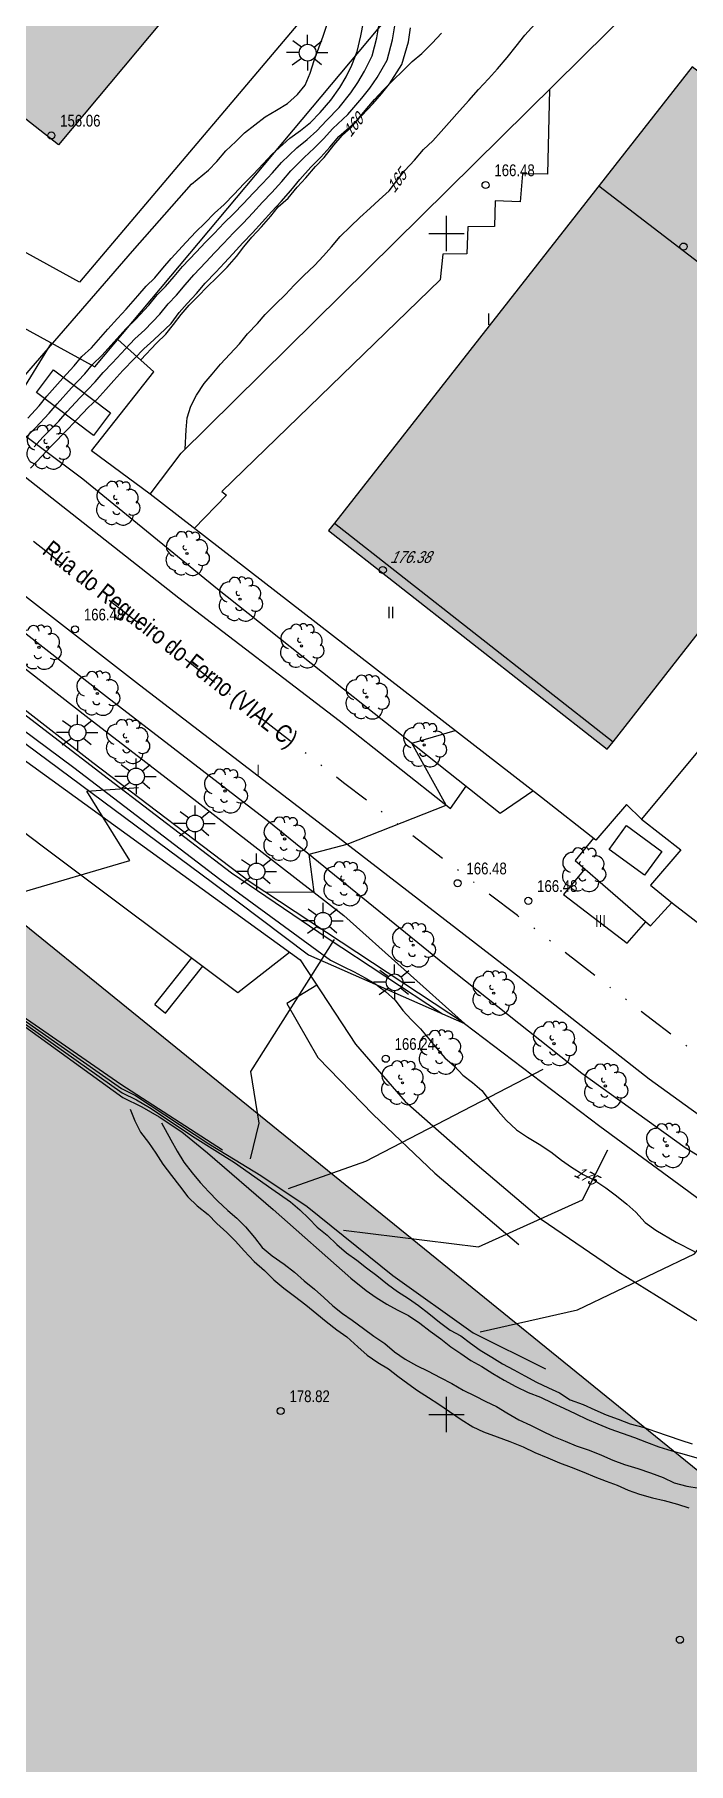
# Model space of a CAD drawing. Header units: metres. Extents: x 523256 to 524015, y 4669220 to 4669814.
# Drawn here: x 523865.1 to 523920.5, y 4669370.5 to 4669516.9 of the extents above; entities that cross this region are included whole.
import ezdxf
from ezdxf.enums import TextEntityAlignment as Align

# ---------------------------------------------------------------- set-up
doc = ezdxf.new("R2010")
doc.units = ezdxf.units.M
doc.header["$MEASUREMENT"] = 0
doc.linetypes.add('MORSE_D', pattern=[31.75, 12.7, -6.35, 0, -6.35, 0, -6.35])
for name, color, linetype in [('031006 Cota terreno', 9, 'Continuous'), ('031007 Cota edificio', 7, 'Continuous'), ('032011 Curva cada 1 m', 40, 'Continuous'), ('032015 Curva cada 5 m', 34, 'Continuous'), ('033006 Texto cota terreno', 9, 'Continuous'), ('033007 Texto cota edificio', 9, 'Continuous'), ('033015 Texto curva maestra', 42, 'Continuous'), ('052004 Porche Tejavana', 7, 'Continuous'), ('052006 Division alturas', 9, 'Continuous'), ('052016 Cobertizo', 7, 'Continuous'), ('052027 Edificacion por pie_alero', 2, 'Continuous'), ('053006 Texto altura edificio', 7, 'Continuous'), ('053009 Texto altura edificio predominante', 7, 'Continuous'), ('063001 Texto via urbana', 7, 'Continuous'), ('072004 Bordillo Acera', 1, 'Continuous'), ('082001 Valla Alambrada', 7, 'ALAMBRADA'), ('082002 Muro Tapia', 6, 'Continuous'), ('082003 Puerta', 7, 'Continuous'), ('101001 Arbol', 3, 'Continuous'), ('141002 Farola pie', 7, 'Continuous'), ('192006 Paso cebra', 9, 'Continuous'), ('192008 Linea blanca', 9, 'Continuous'), ('192009 Grandes aparcamientos', 9, 'Continuous'), ('202001 Eje Calle', 254, 'MORSE_D'), ('990001 Sombreados', 7, 'Continuous'), ('992007 Cuadricula', 7, 'Continuous')]:
    doc.layers.add(name, color=color, linetype=linetype)
doc.styles.get("Standard").update_dxf_attribs({"font": 'arial.ttf'})
doc.linetypes.add('ALAMBRADA', pattern='A,3,[131,GEOGRAMA.SHX,S=0.5,R=0,X=0,Y=0],3', length=6)

# ---------------------------------------------------------------- blocks, each defined once
blk = doc.blocks.new('COTAP')
at = {"color": 0}
blk.add_circle((0, 0), 0.3, dxfattribs=at)
blk = doc.blocks.new('FAROLA')
at = {"color": 0}
for p, q in [((0, 0.71), (0, 1.51)), ((-0.71, 0), (-1.79, 0)), ((-1.26, 1.02), (-0.51, 0.49)), ((1.21, 0.98), (0.55, 0.45)), ((0.71, 0), (1.71, 0)), ((-1.3, -1.04), (-0.51, -0.48)), ((0, -0.71), (0, -1.51)), ((1.17, -1.04), (0.51, -0.49))]:
    blk.add_line(p, q, dxfattribs=at)
blk.add_circle((0, 0), 0.71, dxfattribs=at)
blk = doc.blocks.new('ARBOL')
at = {"color": 0}
blk.add_circle((0, 0), 0.0939, dxfattribs=at)
for centre, radius, start, end in [((-0.45, 1.37), 0.48, 359.2878, 173.6078), ((0.16, 1.55), 0.336, 23.1565, 160.4665), ((0.7, 1.41), 0.384, 301.578, 139.328), ((-0.9, 0.61), 0.852, 92.28, 254.58), ((-0.15, 0.51), 0.192, 119.14, 310.56), ((1.05, 0.46), 0.708, 319.8556, 114.7656), ((1.31, -0.4), 0.612, 235.5275, 62.0275), ((-0.89, -0.54), 0.888, 142.64, 266.54), ((-0.06, -0.61), 0.336, 189.64, 323.88), ((0.48, -1), 0.852, 224.67, 0.24), ((-0.48, -1.08), 0.72, 213.78, 295.32)]:
    blk.add_arc(centre, radius, start, end, dxfattribs=at)

msp = doc.modelspace()

# ---------------------------------------------------------------- hatches: boundary and pattern name
at = {"layer": '990001 Sombreados', "true_color": 0xafafaf}
for points in [[(523908.37849, 4669568.35038), (523899.79849, 4669526.92038), (523885.82849, 4669529.86038), (523867.11849, 4669507.52038), (523861.54849, 4669511.85038), (523857.76849, 4669515.53038), (523854.58849, 4669519.75038), (523852.56849, 4669523.84038), (523850.34849, 4669529.33038), (523849.31849, 4669533.55038), (523849.00849, 4669537.58038), (523857.71849, 4669578.87038)], [(523936.55849, 4669485.62038), (523923.94849, 4669495.58038), (523928.06849, 4669500.64038), (523927.31849, 4669501.64038), (523930.91849, 4669506.37038), (523920.83849, 4669514.11038), (523890.51849, 4669475.48038), (523890.01849, 4669474.86038), (523913.63849, 4669456.33038), (523914.13849, 4669456.96038)], [(523838.31849, 4669462.46038), (523936.24849, 4669383.15038), (523885.20849, 4669320.13038), (523787.27849, 4669399.44038), (523790.97849, 4669404.01038), (523783.39849, 4669410.15038), (523827.54849, 4669464.65038), (523835.11849, 4669458.51038)]]:
    msp.add_hatch(color=253, dxfattribs=at).paths.add_polyline_path(points, flags=0)

# ---------------------------------------------------------------- linework, layer by layer
at = {"layer": '032011 Curva cada 1 m'}
for points, elevation in [([(523855.7, 4669478.06), (523864.79, 4669488.6), (523873.38, 4669498.52), (523878.39, 4669504.19), (523879.84, 4669505.36), (523880.53, 4669506.11), (523881.3, 4669507), (523882.15, 4669507.81), (523882.89, 4669508.53), (523883.76, 4669509.21), (523884.63, 4669509.88), (523885.61, 4669510.44), (523886.53, 4669511.01), (523887.38, 4669511.77), (523888.02, 4669512.57), (523888.44, 4669513.59), (523888.79, 4669514.66), (523889.2, 4669515.74), (523889.54, 4669516.71), (523889.9, 4669517.72)], 159), ([(523864.36, 4669482.72), (523865.16, 4669483.56), (523866.32, 4669484.78), (523867, 4669485.58), (523868.21, 4669486.93), (523869.35, 4669488.13), (523870, 4669488.91), (523870.81, 4669489.7), (523872.05, 4669491.08), (523872.86, 4669491.96), (523873.64, 4669492.73), (523874.78, 4669493.94), (523875.49, 4669494.81), (523876.2, 4669495.52), (523876.92, 4669496.36), (523877.63, 4669497.2), (523878.78, 4669498.43), (523879.58, 4669499.28), (523880.31, 4669500.02), (523881.15, 4669500.9), (523881.96, 4669501.66), (523882.81, 4669502.55), (523883.62, 4669503.43), (523884.4, 4669504.23), (523885.25, 4669505.15), (523886.01, 4669506.02), (523887.33, 4669507.26), (523888.2, 4669507.97), (523889.03, 4669508.71), (523889.83, 4669509.58), (523890.91, 4669510.69), (523891.89, 4669511.92), (523892.5, 4669512.79), (523893.05, 4669513.74), (523893.7, 4669515.04), (523894.09, 4669516.58), (523894.29, 4669517.75)], 162), ([(523864.51, 4669484.36), (523865.49, 4669485.42), (523866.14, 4669486.23), (523867.5, 4669487.75), (523868.46, 4669488.8), (523869.1, 4669489.59), (523869.93, 4669490.34), (523871.29, 4669491.9), (523872.11, 4669492.82), (523872.86, 4669493.59), (523873.84, 4669494.72), (523874.55, 4669495.56), (523875.29, 4669496.24), (523875.97, 4669497.07), (523876.67, 4669497.89), (523877.94, 4669499.28), (523878.77, 4669500.15), (523879.51, 4669500.89), (523880.35, 4669501.74), (523881.16, 4669502.46), (523882.02, 4669503.33), (523882.83, 4669504.2), (523883.61, 4669504.99), (523884.47, 4669505.9), (523885.23, 4669506.73), (523886.74, 4669508.07), (523887.62, 4669508.72), (523888.48, 4669509.4), (523889.31, 4669510.26), (523890.19, 4669511.29), (523890.96, 4669512.38), (523891.49, 4669513.27), (523891.98, 4669514.26), (523892.44, 4669515.41), (523892.74, 4669516.75), (523892.96, 4669517.91)], 161), ([(523864.76, 4669480.15), (523865.74, 4669481.17), (523866.45, 4669481.95), (523867.97, 4669483.49), (523868.71, 4669484.29), (523869.64, 4669485.28), (523870.38, 4669485.96), (523871.13, 4669486.79), (523871.81, 4669487.56), (523872.57, 4669488.41), (523873.57, 4669489.43), (523874.35, 4669490.23), (523875.21, 4669491), (523876.66, 4669492.39), (523877.36, 4669493.31), (523878.03, 4669494.07), (523878.81, 4669494.94), (523879.54, 4669495.81), (523880.45, 4669496.72), (523881.19, 4669497.53), (523881.9, 4669498.29), (523882.75, 4669499.23), (523883.56, 4669500.07), (523884.38, 4669500.98), (523885.21, 4669501.88), (523885.98, 4669502.71), (523886.82, 4669503.66), (523887.58, 4669504.59), (523888.52, 4669505.63), (523889.37, 4669506.47), (523890.12, 4669507.33), (523890.88, 4669508.21), (523892.36, 4669509.48), (523893.76, 4669511), (523894.51, 4669511.84), (523895.19, 4669512.69), (523896.23, 4669514.31), (523896.78, 4669516.24), (523896.96, 4669517.42)], 164), ([(523865.05, 4669481.95), (523865.8, 4669482.75), (523867.14, 4669484.13), (523867.85, 4669484.94), (523868.93, 4669486.1), (523870.24, 4669487.46), (523870.91, 4669488.24), (523871.69, 4669489.05), (523872.81, 4669490.25), (523873.6, 4669491.09), (523874.43, 4669491.86), (523875.72, 4669493.17), (523876.42, 4669494.06), (523877.12, 4669494.79), (523877.86, 4669495.65), (523878.58, 4669496.5), (523879.61, 4669497.57), (523880.38, 4669498.4), (523881.1, 4669499.16), (523881.95, 4669500.07), (523882.76, 4669500.87), (523883.59, 4669501.76), (523884.42, 4669502.65), (523885.19, 4669503.47), (523886.04, 4669504.41), (523886.8, 4669505.3), (523887.93, 4669506.44), (523888.79, 4669507.22), (523889.57, 4669508.02), (523890.36, 4669508.89), (523891.64, 4669510.08), (523892.83, 4669511.46), (523893.5, 4669512.32), (523894.12, 4669513.21), (523894.97, 4669514.68), (523895.43, 4669516.41), (523895.63, 4669517.58)], 163), ([(523855.82, 4669440.66), (523859.15, 4669441.58), (523860.61, 4669443.45), (523863.76, 4669444.16), (523873.18, 4669446.92), (523869.53, 4669452.78), (523873.9, 4669453.11)], 164), ([(523883.39, 4669421.65), (523884.14, 4669424.67), (523883.42, 4669429.05), (523890.52, 4669440.24)], 166), ([(523863.44, 4669433.44), (523872.57, 4669426.86), (523874.17, 4669426.06), (523875.64, 4669425.22), (523877.56, 4669423.94), (523879.74, 4669422.16), (523885.32, 4669417.37), (523891.9, 4669411.54), (523893.2, 4669410.5), (523894.06, 4669409.91), (523894.94, 4669409.35), (523895.84, 4669408.87), (523896.78, 4669408.39), (523897.76, 4669407.73), (523898.63, 4669407.07), (523899.54, 4669406.4), (523900.37, 4669405.74), (523901.22, 4669405.18), (523902.08, 4669404.57), (523903, 4669404.07), (523903.94, 4669403.48), (523904.91, 4669402.9), (523905.89, 4669402.39), (523906.94, 4669401.88), (523907.98, 4669401.48), (523908.96, 4669400.99), (523909.94, 4669400.54), (523910.97, 4669400.05), (523911.9, 4669399.61), (523912.84, 4669399.22), (523913.84, 4669398.8), (523914.89, 4669398.42), (523915.93, 4669398.07), (523916.95, 4669397.67), (523918.02, 4669397.27), (523919.11, 4669396.92), (523920.14, 4669396.65), (523921.23, 4669396.35)], 174), ([(523863.64, 4669433.55), (523872.52, 4669427.23), (523873.72, 4669426.64), (523874.82, 4669426.01), (523878.7, 4669423.44), (523882.03, 4669421.33), (523885.19, 4669419.11), (523886.78, 4669418.02), (523887.58, 4669417.33), (523888.34, 4669416.61), (523889.05, 4669415.87), (523889.9, 4669415.2), (523890.7, 4669414.41), (523891.54, 4669413.7), (523892.42, 4669413.06), (523893.23, 4669412.42), (523894.1, 4669411.78), (523895, 4669411.05), (523895.86, 4669410.41), (523896.8, 4669409.82), (523897.63, 4669409.23), (523898.52, 4669408.55), (523899.41, 4669407.81), (523900.32, 4669407.16), (523901.23, 4669406.66), (523902.04, 4669406.05), (523902.87, 4669405.46), (523903.86, 4669404.85), (523904.75, 4669404.29), (523905.71, 4669403.78), (523906.65, 4669403.28), (523907.64, 4669402.75), (523908.66, 4669402.26), (523909.58, 4669401.83), (523910.5, 4669401.25), (523911.59, 4669400.84), (523912.58, 4669400.39), (523913.55, 4669399.99), (523914.55, 4669399.62), (523915.58, 4669399.21), (523916.76, 4669398.91), (523917.73, 4669398.56), (523918.8, 4669398.19), (523919.87, 4669397.84), (523920.84, 4669397.51)], 173), ([(523863.84, 4669433.65), (523872.46, 4669427.61), (523873.64, 4669427.01), (523879.86, 4669422.93), (523881.45, 4669421.97), (523884.27, 4669420.24), (523888.2, 4669417.63), (523895.46, 4669411.78), (523902.27, 4669406.93), (523908.39, 4669403.88)], 172), ([(523864.04, 4669433.76), (523872.41, 4669427.98), (523881.01, 4669422.42)], 171), ([(523886.61, 4669419.13), (523893.18, 4669421.47), (523908.2, 4669429.25)], 167), ([(523873.2, 4669425.86), (523873.59, 4669424.86), (523874.08, 4669423.91), (523874.76, 4669423.04), (523875.38, 4669422.14), (523875.95, 4669421.19), (523876.69, 4669420.24), (523877.37, 4669419.37), (523878.09, 4669418.45), (523878.88, 4669417.68), (523879.81, 4669416.94), (523880.54, 4669416.17), (523881.39, 4669415.42), (523882.12, 4669414.68), (523882.87, 4669413.86), (523883.71, 4669412.96), (523884.57, 4669412.19), (523885.37, 4669411.42), (523886.23, 4669410.71), (523887.11, 4669410.02), (523888.08, 4669409.28), (523889.01, 4669408.53), (523889.8, 4669407.88), (523890.71, 4669407.18), (523891.57, 4669406.57), (523892.5, 4669405.73), (523893.28, 4669405.04), (523894.2, 4669404.4), (523895.08, 4669403.87), (523895.89, 4669403.26), (523896.73, 4669402.64), (523897.54, 4669402.05), (523898.48, 4669401.45), (523899.36, 4669400.88), (523900.25, 4669400.27), (523901.24, 4669399.59), (523902.23, 4669398.97), (523903.14, 4669398.54), (523904.29, 4669398.12), (523905.39, 4669397.71), (523906.51, 4669397.26), (523907.5, 4669396.8), (523908.6, 4669396.34), (523909.59, 4669395.92), (523910.58, 4669395.56), (523911.64, 4669395.11), (523912.58, 4669394.73), (523913.54, 4669394.36), (523914.48, 4669394.01), (523915.4, 4669393.61), (523916.36, 4669393.26), (523917.46, 4669392.94), (523918.45, 4669392.71), (523919.58, 4669392.42), (523920.55, 4669392.09)], 177), ([(523875.85, 4669424.7), (523876.65, 4669423.25), (523877.17, 4669422.31), (523877.74, 4669421.38), (523878.46, 4669420.46), (523879.12, 4669419.64), (523879.86, 4669418.85), (523880.6, 4669418.1), (523881.46, 4669417.28), (523882.23, 4669416.62), (523882.96, 4669415.89), (523883.72, 4669414.98), (523884.38, 4669414.14), (523885.22, 4669413.43), (523886.24, 4669412.74), (523887.12, 4669412.05), (523887.95, 4669411.32), (523888.82, 4669410.63), (523889.6, 4669409.9), (523890.37, 4669409.21), (523891.18, 4669408.57), (523892.02, 4669407.99), (523892.96, 4669407.29), (523893.84, 4669406.63), (523894.78, 4669406.02), (523895.59, 4669405.3), (523896.5, 4669404.69), (523897.46, 4669404.16), (523898.46, 4669403.68), (523899.47, 4669403.15), (523900.46, 4669402.64), (523901.43, 4669402.08), (523902.42, 4669401.59), (523903.33, 4669401.11), (523904.25, 4669400.68), (523905.13, 4669400.15), (523906.13, 4669399.54), (523907.14, 4669399.09), (523908.09, 4669398.61), (523909.07, 4669398.15), (523910.07, 4669397.75), (523910.99, 4669397.35), (523912.11, 4669396.99), (523913.15, 4669396.56), (523914.1, 4669396.14), (523915.11, 4669395.77), (523916.22, 4669395.43), (523917.31, 4669395.06), (523918.38, 4669394.68), (523919.32, 4669394.23), (523920.37, 4669393.93), (523921.42, 4669393.77)], 176), ([(523891.27, 4669415.6), (523902.72, 4669414.19), (523911.53, 4669418.18), (523913.68, 4669422.41)], 168), ([(523902.85, 4669407), (523911.12, 4669408.88), (523921.02, 4669413.6), (523924.07, 4669417.44)], 169)]:
    msp.add_lwpolyline(points, dxfattribs=dict(at, elevation=elevation))
at = {"layer": '032015 Curva cada 5 m'}
for points, elevation in [([(523874.08849, 4669489.30038), (523875.43849, 4669490.71038), (523876.20849, 4669491.48038), (523876.87849, 4669492.30038), (523877.51849, 4669493.16038), (523878.20849, 4669493.94038), (523878.96849, 4669494.71038), (523879.70849, 4669495.50038), (523880.52849, 4669496.27038), (523881.40849, 4669497.16038), (523882.20849, 4669498.06038), (523882.83849, 4669498.88038), (523883.50849, 4669499.71038), (523884.32849, 4669500.57038), (523885.11849, 4669501.47038), (523885.74849, 4669502.26038), (523886.59849, 4669502.99038), (523887.34849, 4669503.94038), (523888.07849, 4669504.72038), (523888.90849, 4669505.69038), (523889.62849, 4669506.45038), (523890.44849, 4669507.49038), (523891.15849, 4669508.31038), (523891.92849, 4669508.97038), (523892.56849, 4669509.78038), (523893.25849, 4669510.58038), (523893.91849, 4669511.36038), (523894.64849, 4669512.14038), (523895.50849, 4669513.03038), (523896.26849, 4669513.76038), (523897.09849, 4669514.58038), (523897.90849, 4669515.26038), (523898.78849, 4669516.12038), (523899.57849, 4669516.98038)], 160), ([(523877.85849, 4669481.75038), (523877.94849, 4669483.38038), (523878.03849, 4669484.40038), (523878.33849, 4669485.39038), (523878.81849, 4669486.33038), (523879.47849, 4669487.30038), (523880.14849, 4669488.11038), (523880.83849, 4669488.94038), (523881.64849, 4669489.79038), (523882.44849, 4669490.66038), (523883.13849, 4669491.51038), (523883.97849, 4669492.40038), (523884.64849, 4669493.15038), (523885.51849, 4669494.03038), (523886.34849, 4669494.85038), (523887.10849, 4669495.64038), (523887.90849, 4669496.46038), (523888.82849, 4669497.31038), (523889.56849, 4669498.12038), (523890.25849, 4669498.89038), (523890.99849, 4669499.76038), (523891.87849, 4669500.61038), (523892.64849, 4669501.36038), (523893.53849, 4669502.14038), (523894.30849, 4669502.85038), (523895.14849, 4669503.62038), (523895.84849, 4669504.56038), (523896.48849, 4669505.34038), (523897.30849, 4669506.23038), (523898.04849, 4669507.12038), (523898.83849, 4669507.86038), (523899.54849, 4669508.65038), (523900.23849, 4669509.42038), (523901.09849, 4669510.39038), (523901.90849, 4669511.27038), (523902.70849, 4669512.19038), (523903.55849, 4669513.10038), (523904.31849, 4669513.95038), (523905.14849, 4669514.92038), (523905.91849, 4669515.88038), (523906.65849, 4669516.81038), (523907.50849, 4669517.72038)], 165), ([(523763.81849, 4669416.70038), (523768.90849, 4669419.68038), (523772.78849, 4669421.69038), (523776.85849, 4669424.58038), (523781.15849, 4669428.53038), (523788.77849, 4669435.20038), (523795.84849, 4669442.14038), (523800.85849, 4669447.79038), (523808.48849, 4669456.86038), (523815.57849, 4669465.85038), (523821.37849, 4669472.93038), (523826.04849, 4669475.57038), (523831.28849, 4669477.82038), (523832.70849, 4669478.23038), (523833.48849, 4669478.20038), (523835.39849, 4669477.76038), (523842.00849, 4669475.28038), (523845.50849, 4669473.81038), (523850.59849, 4669469.83038), (523861.32849, 4669461.50038), (523871.36849, 4669453.82038), (523881.78849, 4669445.87038), (523889.89849, 4669440.36038), (523899.67849, 4669433.93038)], 170), ([(523858.36849, 4669462.24038), (523868.41849, 4669454.78038), (523880.78849, 4669445.33038), (523890.17849, 4669438.48038), (523891.23849, 4669437.94038), (523892.17849, 4669437.49038), (523893.11849, 4669436.98038), (523894.00849, 4669436.44038), (523894.30849, 4669436.22038), (523894.83849, 4669435.83038), (523895.64849, 4669435.10038), (523896.29849, 4669434.22038), (523897.01849, 4669433.45038), (523897.79849, 4669432.67038), (523898.50849, 4669431.82038), (523899.14849, 4669431.02038), (523899.85849, 4669430.21038), (523900.67849, 4669429.49038), (523901.38849, 4669428.73038), (523902.19849, 4669428.11038), (523902.99849, 4669427.43038), (523903.69849, 4669426.50038), (523904.37849, 4669425.70038), (523905.07849, 4669424.92038), (523905.92849, 4669424.12038), (523906.87849, 4669423.50038), (523907.86849, 4669422.90038), (523908.85849, 4669422.26038), (523909.75849, 4669421.54038), (523910.59849, 4669420.96038), (523911.59849, 4669420.34038), (523912.49849, 4669419.88038), (523913.51849, 4669419.20038), (523914.40849, 4669418.51038), (523915.29849, 4669417.81038), (523916.04849, 4669417.13038), (523916.85849, 4669416.25038), (523917.73849, 4669415.61038), (523919.48849, 4669414.60038), (523921.02849, 4669413.80038)], 175), ([(523884.63849, 4669444.25038), (523888.77849, 4669444.22038), (523888.37849, 4669447.44038), (523891.57849, 4669448.29038), (523899.97849, 4669451.61038), (523897.06849, 4669456.85038), (523900.73849, 4669457.91038)], 165)]:
    msp.add_lwpolyline(points, dxfattribs=dict(at, elevation=elevation))
at = {"layer": '052004 Porche Tejavana', "flags": 128}
msp.add_lwpolyline([(523838.90849, 4669518.45038), (523842.56849, 4669507.12038), (523844.74849, 4669504.35038), (523849.59849, 4669500.63038), (523858.59849, 4669495.06038), (523870.20849, 4669488.71038), (523895.83849, 4669519.25038), (523892.62849, 4669522.44038), (523891.12849, 4669522.15038), (523868.88849, 4669495.88038), (523855.77849, 4669503.09038), (523851.66849, 4669505.83038), (523849.47849, 4669507.76038), (523847.49849, 4669509.54038), (523846.63849, 4669512.16038), (523844.03849, 4669520.00038), (523838.90849, 4669518.45038)], dxfattribs=at)
at = {"layer": '052006 Division alturas', "flags": 128}
for points in [[(523923.94849, 4669495.58038), (523912.90849, 4669504.01038)], [(523890.51849, 4669475.48038), (523914.13849, 4669456.96038)]]:
    msp.add_lwpolyline(points, dxfattribs=at)
at = {"layer": '052016 Cobertizo', "flags": 128}
for points in [[(523866.68849, 4669488.46038), (523871.52849, 4669484.83038), (523870.07849, 4669482.90038), (523865.24849, 4669486.53038), (523866.68849, 4669488.46038)], [(523915.26849, 4669449.87038), (523918.26849, 4669447.68038), (523916.79849, 4669445.66038), (523913.79849, 4669447.86038), (523915.26849, 4669449.87038)]]:
    msp.add_lwpolyline(points, dxfattribs=at)
at = {"layer": '052027 Edificacion por pie_alero', "flags": 128}
for points in [[(523908.37849, 4669568.35038), (523899.79849, 4669526.92038), (523885.82849, 4669529.86038), (523867.11849, 4669507.52038), (523861.54849, 4669511.85038), (523857.76849, 4669515.53038), (523854.58849, 4669519.75038), (523852.56849, 4669523.84038), (523850.34849, 4669529.33038), (523849.31849, 4669533.55038), (523849.00849, 4669537.58038), (523857.71849, 4669578.87038), (523908.37849, 4669568.35038)], [(523936.55849, 4669485.62038), (523923.94849, 4669495.58038), (523928.06849, 4669500.64038), (523927.31849, 4669501.64038), (523930.91849, 4669506.37038), (523920.83849, 4669514.11038), (523890.51849, 4669475.48038), (523890.01849, 4669474.86038), (523913.63849, 4669456.33038), (523914.13849, 4669456.96038), (523936.55849, 4669485.62038)], [(523838.31849, 4669462.46038), (523936.24849, 4669383.15038), (523885.20849, 4669320.13038), (523787.27849, 4669399.44038), (523790.97849, 4669404.01038), (523783.39849, 4669410.15038), (523827.54849, 4669464.65038), (523835.11849, 4669458.51038), (523838.31849, 4669462.46038)]]:
    msp.add_lwpolyline(points, dxfattribs=at)
at = {"layer": '072004 Bordillo Acera', "flags": 128}
for points in [[(523848.43849, 4669563.63038), (523845.85849, 4669564.13038), (523841.24849, 4669541.50038), (523836.69849, 4669523.12038), (523834.88849, 4669523.59038), (523833.95849, 4669519.55038), (523833.74849, 4669515.62038), (523834.00849, 4669512.48038), (523834.70849, 4669509.14038), (523835.87849, 4669505.88038), (523837.71849, 4669502.58038), (523840.45849, 4669499.02038), (523844.61849, 4669495.33038), (523853.94849, 4669488.01038), (523855.81849, 4669489.19038), (523869.17849, 4669479.22038), (523880.58849, 4669469.93038), (523904.55849, 4669450.91038), (523907.32849, 4669452.81038)], [(523857.14849, 4669471.72038), (523871.17849, 4669460.81038), (523884.95849, 4669450.22038), (523899.84849, 4669438.13038), (523911.46849, 4669428.92038), (523920.24849, 4669422.62038), (523925.42849, 4669419.43038), (523930.64849, 4669416.97038), (523936.16849, 4669414.55038), (523942.02849, 4669413.16038), (523946.81849, 4669412.64038), (523950.78849, 4669412.61038), (523953.60849, 4669412.58038), (523957.78849, 4669412.65038), (523960.82849, 4669412.99038), (523966.71849, 4669414.04038), (523973.65849, 4669416.36038), (523981.00849, 4669419.60038), (523987.23849, 4669423.89038), (523992.54849, 4669428.3665)], [(523855.67849, 4669469.86038), (523869.72849, 4669458.94038), (523877.96849, 4669452.60038), (523891.31849, 4669442.25038), (523901.53849, 4669433.11038)], [(523912.47849, 4669448.81038), (523910.92849, 4669446.92038), (523917.29849, 4669441.38038), (523919.11849, 4669443.35038)]]:
    msp.add_lwpolyline(points, dxfattribs=at)
at = {"layer": '082001 Valla Alambrada', "flags": 128}
for points in [[(523934.26849, 4669471.72038), (523916.52849, 4669450.41038)], [(523916.52849, 4669450.41038), (523915.25849, 4669451.67038), (523912.67849, 4669448.65038)], [(523916.52849, 4669450.41038), (523919.85849, 4669447.83038), (523917.28849, 4669444.82038), (523919.16849, 4669443.31038)], [(523887.60849, 4669438.50038), (523892.29849, 4669431.37038), (523896.51849, 4669426.51038), (523902.60849, 4669421.15038), (523908.02849, 4669416.55038), (523914.51849, 4669412.11038), (523921.08849, 4669408.05038), (523927.11849, 4669404.60038), (523932.70849, 4669402.07038), (523939.84849, 4669400.09038), (523950.62849, 4669397.46038), (523945.63849, 4669387.82038), (523943.90849, 4669382.75038), (523942.85849, 4669376.75038), (523935.69849, 4669367.77038), (523926.86849, 4669349.36038), (523917.95849, 4669330.87038), (523916.48849, 4669328.15038), (523914.98849, 4669325.37038), (523907.64849, 4669310.83038), (523900.43168, 4669297.00038)]]:
    msp.add_lwpolyline(points, dxfattribs=at)
at = {"layer": '082002 Muro Tapia', "flags": 128}
for points in [[(523874.87849, 4669477.93038), (523877.52849, 4669481.42038), (523920.45575, 4669523.78768)], [(523866.50849, 4669490.73038), (523863.75849, 4669486.26038)], [(523874.87849, 4669477.93038), (523869.91849, 4669481.60038), (523875.19849, 4669488.29038), (523872.15849, 4669491.04038)], [(523901.53849, 4669433.11038), (523883.26849, 4669445.15038), (523870.02849, 4669455.19038), (523845.21849, 4669474.43038), (523832.56849, 4669479.09038), (523821.07849, 4669473.48038), (523802.74849, 4669450.75038), (523793.94849, 4669440.62038), (523783.36849, 4669430.96038), (523774.86849, 4669423.83038), (523769.28849, 4669420.19038), (523763.62849, 4669417.03038)], [(523908.06849, 4669452.24038), (523874.87849, 4669477.93038)], [(523764.67992, 4669415.1511), (523770.74849, 4669418.20038), (523776.86849, 4669422.00038), (523786.05849, 4669429.65038), (523797.68849, 4669440.98038), (523809.83849, 4669454.59038), (523820.91849, 4669469.30038), (523827.06849, 4669474.11038), (523830.43849, 4669475.44038), (523832.97849, 4669475.94038), (523834.73849, 4669475.94038), (523836.20849, 4669475.77038), (523838.42849, 4669474.99038), (523843.69849, 4669472.33038), (523850.63849, 4669467.51038), (523864.38849, 4669456.77038), (523880.16849, 4669445.06038), (523888.31849, 4669438.93038), (523901.53849, 4669433.11038)], [(523862.17849, 4669456.91038), (523887.60849, 4669438.50038)], [(523901.53849, 4669433.11038), (523912.99849, 4669424.43038), (523921.49849, 4669418.19038), (523928.06849, 4669414.77038), (523932.93849, 4669412.68038), (523938.97849, 4669410.90038), (523945.09849, 4669409.50038), (523945.13849, 4669410.40038), (523954.67849, 4669409.75038), (523959.39849, 4669410.14038), (523965.14849, 4669411.03038), (523965.81849, 4669409.36038), (523959.90849, 4669405.20038), (523960.87849, 4669403.61038), (523966.85849, 4669400.04038), (523961.34849, 4669399.37038), (523961.50849, 4669397.52038), (523968.42849, 4669397.73038), (523968.26849, 4669399.11038), (523970.30849, 4669402.69038)]]:
    msp.add_lwpolyline(points, dxfattribs=at)
at = {"layer": '082003 Puerta', "flags": 128}
for points in [[(523912.67849, 4669448.65038), (523908.06849, 4669452.24038)], [(523919.16849, 4669443.31038), (523924.32849, 4669439.33038)]]:
    msp.add_lwpolyline(points, dxfattribs=at)
at = {"layer": '192006 Paso cebra'}
for points in [[(523875.28951, 4669434.73026), (523878.41986, 4669438.66474)], [(523876.20197, 4669434.0001), (523879.35601, 4669437.96434)], [(523875.28951, 4669434.73026), (523876.20197, 4669434.0001)]]:
    msp.add_lwpolyline(points, dxfattribs=at)
at = {"layer": '192008 Linea blanca', "flags": 128}
for points in [[(523838.92849, 4669473.22038), (523836.28849, 4669470.05038), (523849.58849, 4669460.35038), (523865.84849, 4669448.07038), (523882.32849, 4669435.74038), (523886.68849, 4669439.16038)], [(523889.00849, 4669436.37038), (523886.46849, 4669434.82038), (523889.10849, 4669430.23038), (523893.78849, 4669425.41038), (523899.01849, 4669420.43038), (523906.13849, 4669414.40038)]]:
    msp.add_lwpolyline(points, dxfattribs=at)
at = {"layer": '192009 Grandes aparcamientos', "flags": 128}
for points in [[(523908.72849, 4669512.21038), (523908.56849, 4669505.02038), (523906.43849, 4669505.05038), (523906.23849, 4669502.69038), (523904.13849, 4669502.76038), (523904.06849, 4669500.59038), (523901.81849, 4669500.56038), (523901.71849, 4669498.29038), (523899.68849, 4669498.27038), (523899.46849, 4669496.09038), (523880.96849, 4669478.17038), (523881.34849, 4669477.85038), (523878.61849, 4669475.04038)], [(523853.94849, 4669488.01038), (523864.28849, 4669479.40038), (523877.32849, 4669469.17038), (523890.91849, 4669458.77038), (523900.34849, 4669451.32038), (523901.66849, 4669453.20038)], [(523955.83849, 4669414.92038), (523949.19849, 4669414.95038), (523941.38849, 4669416.07038), (523935.45849, 4669417.88038), (523929.93849, 4669420.19038), (523924.50849, 4669423.12038), (523917.19849, 4669428.41038), (523906.31849, 4669436.92038), (523891.19849, 4669448.58038), (523873.99849, 4669461.77038), (523848.02849, 4669481.91038)], [(523911.72849, 4669446.22038), (523909.92849, 4669444.03038), (523915.31849, 4669439.91038), (523916.90849, 4669441.72038)]]:
    msp.add_lwpolyline(points, dxfattribs=at)
at = {"layer": '202001 Eje Calle', "ltscale": 0.25, "flags": 128}
msp.add_lwpolyline([(523992.54849, 4669435.33674), (523992.07849, 4669434.86038), (523984.46849, 4669428.32038), (523979.12849, 4669424.83038), (523971.38849, 4669421.89038), (523964.48849, 4669420.05038), (523957.20849, 4669419.02038), (523951.85849, 4669418.99038), (523947.17849, 4669419.23038), (523942.22849, 4669420.09038), (523937.04849, 4669421.39038), (523932.33849, 4669423.34038), (523928.36849, 4669425.50038), (523924.37849, 4669428.17038), (523917.46849, 4669433.40038), (523906.01849, 4669442.25038), (523891.28849, 4669453.50038), (523874.04849, 4669466.90038), (523860.90849, 4669477.09038)], dxfattribs=at)
at = {"layer": '992007 Cuadricula'}
for points in [[(523900, 4669498.5), (523900, 4669501.5)], [(523898.5, 4669500), (523901.5, 4669500)], [(523900, 4669398.5), (523900, 4669401.5)], [(523898.5, 4669400), (523901.5, 4669400)]]:
    msp.add_lwpolyline(points, dxfattribs=at)

# ---------------------------------------------------------------- block references
at = {"layer": '031006 Cota terreno'}
for p in [(523866.51, 4669508.31, 156.06), (523903.32, 4669504.11, 166.49), (523920.1, 4669498.9, 171.34), (523868.52, 4669466.49, 166.49), (523900.95, 4669444.99, 166.49), (523906.94, 4669443.5, 166.49), (523894.86, 4669430.13, 166.24), (523885.95, 4669400.3, 178.82), (523919.79, 4669380.93, 178.82)]:
    msp.add_blockref('COTAP', p, dxfattribs=at)
at = {"layer": '031007 Cota edificio'}
msp.add_blockref('COTAP', (523894.61, 4669471.51, 176.38), dxfattribs=at)
at = {"layer": '101001 Arbol'}
for p in [(523866.20849, 4669481.91038), (523872.11849, 4669477.17038), (523878.00849, 4669472.91038), (523882.50849, 4669469.04038), (523865.45849, 4669464.96038), (523887.71849, 4669465.08038), (523870.41849, 4669461.06038), (523893.25849, 4669460.75038), (523872.94849, 4669456.99038), (523898.11849, 4669456.70038), (523881.23849, 4669452.80038), (523886.28849, 4669448.74038), (523891.37849, 4669444.94038), (523911.60849, 4669446.14038), (523897.17849, 4669439.75038), (523904.00849, 4669435.68038), (523899.45849, 4669430.68038), (523909.11849, 4669431.41038), (523896.27849, 4669428.09038), (523913.47849, 4669427.83038), (523918.70849, 4669422.77038)]:
    msp.add_blockref('ARBOL', p, dxfattribs=at)
at = {"layer": '141002 Farola pie'}
for p in [(523888.24, 4669515.32), (523868.73, 4669457.75), (523873.69, 4669454.03), (523878.69, 4669450.05), (523883.9, 4669445.99), (523889.54, 4669441.81), (523895.61, 4669436.6)]:
    msp.add_blockref('FAROLA', p, dxfattribs=at)

# ---------------------------------------------------------------- texts
at = {"layer": '033006 Texto cota terreno', "width": 0.8}
for s, p in [('156.06', (523867.26, 4669509.06, 156.06)), ('166.48', (523904.07, 4669504.86, 166.49)), ('166.48', (523869.27, 4669467.24, 166.49)), ('166.48', (523901.7, 4669445.74, 166.49)), ('166.48', (523907.69, 4669444.25, 166.49)), ('166.24', (523895.61, 4669430.88, 166.24)), ('178.82', (523886.7, 4669401.05, 178.82))]:
    msp.add_text(s, height=1, dxfattribs=at).set_placement(p)
at = {"layer": '033007 Texto cota edificio', "oblique": 25, "width": 0.8}
msp.add_text('176.38', height=1, dxfattribs=at).set_placement((523895.21, 4669472.11, 176.38))
at = {"layer": '033015 Texto curva maestra', "oblique": 25, "width": 0.8}
for s, rotation, p in [('160', 51.68, (523892.06849, 4669509.14038, 160)), ('165', 53.32, (523895.74849, 4669504.42038, 165)), ('175', 332.92, (523911.78849, 4669420.24038, 175))]:
    msp.add_text(s, height=1, rotation=rotation, dxfattribs=at).set_placement(p, align=Align.MIDDLE_CENTER)
at = {"layer": '053006 Texto altura edificio', "width": 0.8}
for s, p in [('I', (523903.43, 4669492.25)), ('I', (523883.89328, 4669454.02741)), ('III', (523912.6, 4669441.29))]:
    msp.add_text(s, height=1, dxfattribs=at).set_placement(p)
at = {"layer": '053009 Texto altura edificio predominante', "width": 0.8}
msp.add_text('II', height=1, rotation=359.99, dxfattribs=at).set_placement((523894.98, 4669467.41))
at = {"layer": '063001 Texto via urbana', "width": 0.8}
msp.add_text('Rúa do Regueiro do Forno (VIAL C)', height=1.5, rotation=321.7066261, dxfattribs=at).set_placement((523865.65007, 4669472.95057))

doc.saveas('drawing.dxf')
